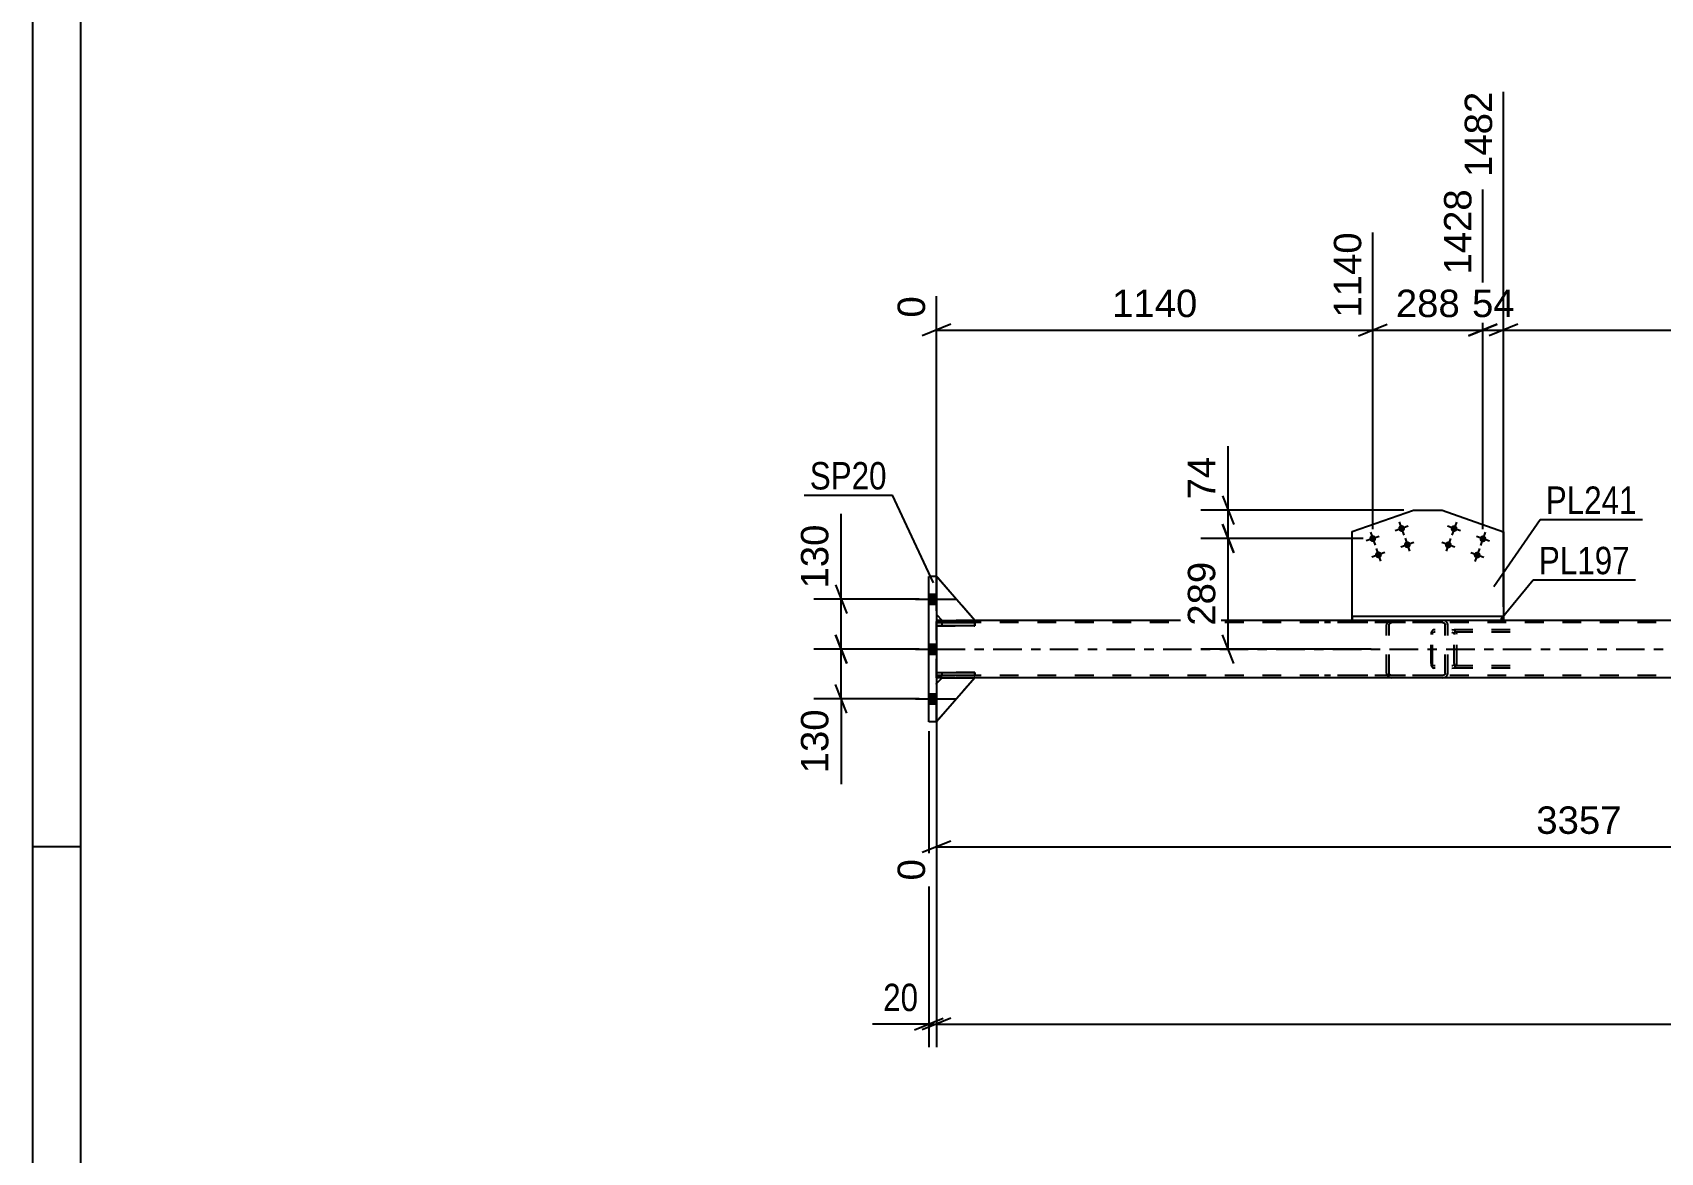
# Model space of a CAD drawing. Header units: millimetres. Extents: x -65 to 776, y -395 to 199.
# Drawn here: x -64.7 to 105.4, y -277.5 to -160.4 of the extents above; entities that cross this region are included whole.
import ezdxf

# ---------------------------------------------------------------- set-up
doc = ezdxf.new("R2010")
doc.units = ezdxf.units.MM
doc.linetypes.add('DXK_LINE_DOT2', pattern=[3.9198, 1.9599, -1.9599])
doc.linetypes.add('DXK_LINE_DOT3', pattern=[5.9187, 2.979, -0.9799, 0.9799, -0.9799])
doc.styles.add('Arial', font='ARIAL.TTF', dxfattribs={"height": 0.2})
doc.styles.add('Arial Narrow', font='ARIALN.TTF', dxfattribs={"height": 0.2})

# ---------------------------------------------------------------- blocks, each defined once
blk = doc.blocks.new('Unknown-318465366-1115')
at = {"color": 5, "linetype": 'Continuous'}
for p, q in [((-64.72, 199.44), (-64.72, -394.56)), ((-59.72, 194.44), (-59.72, -389.56)), ((-59.72, -245.56), (-64.72, -245.56))]:
    blk.add_line(p, q, dxfattribs=at)
blk = doc.blocks.new('Part-318465366-8160 - 8017')
at = {"color": 2, "linetype": 'Continuous'}
for p, q in [((33.77, -221.87), (29.77, -217.27)), ((29.77, -221.27), (30.37, -221.87)), ((30.37, -221.87), (33.77, -221.87))]:
    blk.add_line(p, q, dxfattribs=at)
at = {"color": 7, "linetype": 'DXK_LINE_DOT2'}
blk.add_line((29.77, -217.27), (29.77, -221.27), dxfattribs=at)
blk = doc.blocks.new('Part-318465366-8105 - 8017')
at = {"color": 2, "linetype": 'Continuous'}
for p, q in [((73.2, -212.6), (79.62, -210.35)), ((79.62, -210.35), (82.62, -210.35)), ((82.62, -210.35), (89.04, -212.63)), ((73.2, -221.47), (73.2, -212.6)), ((89.04, -212.63), (89.04, -221.47))]:
    blk.add_line(p, q, dxfattribs=at)
at = {"color": 7, "linetype": 'DXK_LINE_DOT2'}
blk.add_line((89.04, -221.47), (73.2, -221.47), dxfattribs=at)
blk = doc.blocks.new('Bolt-318465366-8139 - 8017')
at = {"linetype": 'Continuous'}
for points in [[(29.77, -220.19), (29.77, -219.15), (28.97, -219.15), (28.97, -220.19)], [(29.77, -220.19), (29.77, -219.15), (28.97, -219.15), (28.97, -220.19)], [(29.77, -220.19), (29.77, -219.15), (28.97, -219.15), (28.97, -220.19)], [(29.77, -225.39), (29.77, -224.35), (28.97, -224.35), (28.97, -225.39)], [(29.77, -225.39), (29.77, -224.35), (28.97, -224.35), (28.97, -225.39)], [(29.77, -230.59), (29.77, -229.55), (28.97, -229.55), (28.97, -230.59)], [(29.77, -230.59), (29.77, -229.55), (28.97, -229.55), (28.97, -230.59)], [(29.77, -230.59), (29.77, -229.55), (28.97, -229.55), (28.97, -230.59)]]:
    blk.add_hatch(color=1, dxfattribs=at).paths.add_polyline_path(points)
at = {"color": 1, "linetype": 'Continuous'}
for p, q in [((28.97, -219.15), (29.77, -219.15)), ((28.97, -219.15), (29.77, -219.15)), ((28.97, -219.15), (29.77, -219.15)), ((27.57, -219.67), (31.77, -219.67)), ((27.57, -219.67), (31.77, -219.67)), ((27.57, -219.67), (31.77, -219.67)), ((28.97, -220.19), (29.77, -220.19)), ((28.97, -220.19), (29.77, -220.19)), ((28.97, -220.19), (29.77, -220.19)), ((28.97, -224.35), (29.77, -224.35)), ((28.97, -224.35), (29.77, -224.35)), ((27.57, -224.87), (31.77, -224.87)), ((27.57, -224.87), (31.77, -224.87)), ((28.97, -225.39), (29.77, -225.39)), ((28.97, -225.39), (29.77, -225.39)), ((28.97, -229.55), (29.77, -229.55)), ((28.97, -229.55), (29.77, -229.55)), ((28.97, -229.55), (29.77, -229.55)), ((27.57, -230.07), (31.77, -230.07)), ((27.57, -230.07), (31.77, -230.07)), ((27.57, -230.07), (31.77, -230.07)), ((28.97, -230.59), (29.77, -230.59)), ((28.97, -230.59), (29.77, -230.59)), ((28.97, -230.59), (29.77, -230.59))]:
    blk.add_line(p, q, dxfattribs=at)
blk = doc.blocks.new('Part-318465366-8145 - 8017')
at = {"color": 7, "linetype": 'DXK_LINE_DOT2'}
for p, q in [((82.69, -221.87), (70.33, -221.87)), ((82.69, -222.11), (70.33, -222.11)), ((76.85, -222.16), (76.81, -222.35)), ((76.81, -227.39), (76.81, -222.35)), ((77.07, -222.35), (77.09, -222.26)), ((77.07, -227.39), (77.07, -222.35)), ((77.09, -222.26), (77.14, -222.18)), ((77.32, -221.87), (77.13, -221.9)), ((77.14, -222.18), (77.23, -222.13)), ((77.23, -222.13), (77.32, -222.11)), ((82.88, -221.9), (82.69, -221.87)), ((82.69, -222.11), (82.78, -222.13)), ((82.78, -222.13), (82.87, -222.18)), ((82.87, -222.18), (82.92, -222.26)), ((82.92, -222.26), (82.94, -222.35)), ((82.94, -227.39), (82.94, -222.35)), ((83.2, -222.35), (83.16, -222.16)), ((83.2, -227.39), (83.2, -222.35)), ((82.69, -227.63), (70.33, -227.63)), ((82.69, -227.87), (70.33, -227.87)), ((76.81, -227.39), (76.85, -227.57)), ((77.09, -227.48), (77.07, -227.39)), ((77.14, -227.56), (77.09, -227.48)), ((77.13, -227.83), (77.32, -227.87)), ((77.23, -227.61), (77.14, -227.56)), ((77.32, -227.63), (77.23, -227.61)), ((82.78, -227.61), (82.69, -227.63)), ((82.69, -227.87), (82.88, -227.83)), ((82.87, -227.56), (82.78, -227.61)), ((82.92, -227.48), (82.87, -227.56)), ((82.94, -227.39), (82.92, -227.48)), ((83.16, -227.57), (83.2, -227.39))]:
    blk.add_line(p, q, dxfattribs=at)
for centre, start, end in [((77.3, -222.37), 110.7583, 155.68), ((82.71, -222.37), 24.32, 69.2417), ((77.3, -227.37), 204.32, 249.2417), ((82.71, -227.37), 290.7583, 335.68)]:
    blk.add_arc(centre, 0.496, start, end, dxfattribs=at)
blk = doc.blocks.new('Bolt-318465366-8087 - 8017')
at = {"linetype": 'Continuous'}
for points in [[(84.2, -212.4, -1), (83.52, -212.16, -1)], [(83.6, -214.1, -1), (82.92, -213.86, -1)], [(87.22, -213.47, -1), (86.54, -213.23, -1)], [(86.62, -215.17, -1), (85.94, -214.93, -1)]]:
    blk.add_hatch(color=1, dxfattribs=at).paths.add_polyline_path(points)
at = {"color": 1, "linetype": 'Continuous'}
for p, q in [((84.54, -212.52), (83.19, -212.04)), ((84.1, -211.6), (83.62, -212.96)), ((87.12, -212.67), (86.64, -214.03)), ((83.94, -214.22), (82.58, -213.74)), ((83.5, -213.3), (83.02, -214.65)), ((86.52, -214.37), (86.04, -215.72)), ((87.56, -213.59), (86.2, -213.11)), ((86.96, -215.29), (85.6, -214.81))]:
    blk.add_line(p, q, dxfattribs=at)
blk = doc.blocks.new('Part-318465366-8136 - 8017')
at = {"color": 2, "linetype": 'Continuous'}
for p, q in [((89.04, -221.47), (73.2, -221.47)), ((73.2, -221.87), (73.2, -221.47)), ((89.04, -221.87), (73.2, -221.87)), ((89.04, -221.47), (89.04, -221.87)), ((89.04, -221.47), (89.04, -221.47)), ((89.04, -221.87), (89.04, -221.87))]:
    blk.add_line(p, q, dxfattribs=at)
at = {"color": 7, "linetype": 'DXK_LINE_DOT2'}
for p, q in [((73.2, -221.47), (73.2, -221.87)), ((89.04, -221.87), (89.04, -221.47))]:
    blk.add_line(p, q, dxfattribs=at)
blk = doc.blocks.new('Part-318465366-8146 - 8017')
at = {"color": 2, "linetype": 'Continuous'}
for p, q in [((30.37, -221.87), (29.77, -221.87)), ((73.2, -221.87), (33.77, -221.87)), ((154.93, -221.87), (89.04, -221.87)), ((30.37, -227.87), (29.77, -227.87)), ((163.24, -227.87), (33.77, -227.87))]:
    blk.add_line(p, q, dxfattribs=at)
at = {"color": 7, "linetype": 'DXK_LINE_DOT2'}
for p, q in [((29.77, -227.87), (29.77, -221.87)), ((29.77, -221.87), (29.77, -227.73)), ((692.96, -222.11), (29.77, -222.11)), ((33.77, -221.87), (30.37, -221.87)), ((89.04, -221.87), (73.2, -221.87)), ((692.96, -227.63), (29.77, -227.63)), ((29.77, -227.83), (29.77, -227.73)), ((29.77, -227.87), (29.77, -227.83)), ((33.77, -227.87), (30.37, -227.87))]:
    blk.add_line(p, q, dxfattribs=at)
at = {"color": 7, "linetype": 'DXK_LINE_DOT3'}
blk.add_line((29.77, -224.87), (692.96, -224.87), dxfattribs=at)
blk = doc.blocks.new('Bolt-318465366-8178 - 8017')
at = {"linetype": 'Continuous'}
for points in [[(78.72, -212.15, -1), (78.04, -212.39, -1)], [(75.7, -213.21, -1), (75.02, -213.44, -1)], [(79.32, -213.85, -1), (78.64, -214.09, -1)], [(76.3, -214.91, -1), (75.62, -215.14, -1)]]:
    blk.add_hatch(color=1, dxfattribs=at).paths.add_polyline_path(points)
at = {"color": 1, "linetype": 'Continuous'}
for p, q in [((75.12, -212.65), (75.6, -214.01)), ((79.06, -212.03), (77.7, -212.51)), ((78.14, -211.59), (78.62, -212.95)), ((76.04, -213.09), (74.68, -213.56)), ((75.72, -214.35), (76.19, -215.7)), ((79.66, -213.73), (78.3, -214.21)), ((78.74, -213.29), (79.21, -214.65)), ((76.63, -214.79), (75.28, -215.26))]:
    blk.add_line(p, q, dxfattribs=at)
blk = doc.blocks.new('Part-318465366-8200 - 8017')
at = {"color": 7, "linetype": 'DXK_LINE_DOT2'}
for p, q in [((33.77, -221.87), (29.77, -217.27)), ((29.77, -217.27), (29.77, -221.27)), ((29.77, -221.27), (30.37, -221.87)), ((30.37, -221.87), (33.77, -221.87))]:
    blk.add_line(p, q, dxfattribs=at)
blk = doc.blocks.new('Part-318465366-8202 - 8017')
at = {"color": 7, "linetype": 'DXK_LINE_DOT2'}
for p, q in [((29.77, -228.47), (30.37, -227.87)), ((33.77, -227.87), (29.77, -232.47)), ((30.37, -227.87), (33.77, -227.87)), ((29.77, -232.47), (29.77, -228.47))]:
    blk.add_line(p, q, dxfattribs=at)
blk = doc.blocks.new('Part-318465366-8216 - 8017')
at = {"color": 2, "linetype": 'Continuous'}
for p, q in [((29.77, -222.11), (33.77, -222.11)), ((29.77, -222.11), (29.77, -222.43)), ((33.77, -222.43), (29.77, -222.43)), ((33.77, -222.11), (33.77, -222.43))]:
    blk.add_line(p, q, dxfattribs=at)
at = {"color": 7, "linetype": 'DXK_LINE_DOT2'}
for p, q in [((29.77, -222.43), (29.77, -222.11)), ((30.37, -222.43), (30.37, -222.11))]:
    blk.add_line(p, q, dxfattribs=at)
blk = doc.blocks.new('Part-318465366-8241 - 8017')
at = {"color": 2, "linetype": 'Continuous'}
for p, q in [((29.77, -227.31), (33.77, -227.31)), ((29.77, -227.31), (29.77, -227.63)), ((33.77, -227.63), (29.77, -227.63)), ((33.77, -227.31), (33.77, -227.63))]:
    blk.add_line(p, q, dxfattribs=at)
at = {"color": 7, "linetype": 'DXK_LINE_DOT2'}
for p, q in [((29.77, -227.63), (29.77, -227.31)), ((30.37, -227.63), (30.37, -227.31))]:
    blk.add_line(p, q, dxfattribs=at)
blk = doc.blocks.new('Part-318465366-8267 - 8017')
at = {"color": 7, "linetype": 'DXK_LINE_DOT2'}
for p, q in [((33.77, -222.11), (29.77, -222.11)), ((29.77, -222.11), (29.77, -222.43)), ((29.77, -222.43), (29.77, -222.11)), ((29.77, -222.43), (33.77, -222.43)), ((30.37, -222.43), (30.37, -222.11)), ((33.77, -222.43), (33.77, -222.11))]:
    blk.add_line(p, q, dxfattribs=at)
blk = doc.blocks.new('Part-318465366-8280 - 8017')
at = {"color": 2, "linetype": 'Continuous'}
for p, q in [((28.97, -217.27), (28.97, -217.27)), ((29.77, -217.27), (28.97, -217.27)), ((28.97, -232.47), (28.97, -217.27)), ((29.77, -217.27), (29.77, -217.27)), ((29.77, -217.27), (29.77, -232.47)), ((28.97, -232.47), (28.97, -232.47)), ((29.77, -232.47), (28.97, -232.47)), ((29.77, -232.47), (29.77, -232.47))]:
    blk.add_line(p, q, dxfattribs=at)
at = {"color": 7, "linetype": 'DXK_LINE_DOT2'}
for p, q in [((28.97, -232.47), (28.97, -217.27)), ((29.77, -217.27), (29.77, -232.47))]:
    blk.add_line(p, q, dxfattribs=at)
blk = doc.blocks.new('Part-318465366-8281 - 8017')
at = {"color": 7, "linetype": 'DXK_LINE_DOT2'}
for p, q in [((81.73, -222.87), (81.63, -222.9)), ((89.74, -222.87), (81.73, -222.87)), ((83.2, -223.11), (83.2, -222.87)), ((83.84, -222.9), (83.64, -222.87)), ((81.48, -223.16), (81.46, -223.35)), ((81.46, -226.39), (81.46, -223.35)), ((81.54, -223.01), (81.48, -223.16)), ((81.63, -222.9), (81.54, -223.01)), ((81.6, -223.35), (81.61, -223.26)), ((81.6, -226.39), (81.6, -223.35)), ((81.61, -223.26), (81.64, -223.18)), ((81.64, -223.18), (81.68, -223.13)), ((81.68, -223.13), (81.73, -223.11)), ((89.74, -223.11), (81.73, -223.11)), ((83.64, -223.11), (83.74, -223.13)), ((83.74, -223.13), (83.82, -223.18)), ((83.82, -223.18), (83.88, -223.26)), ((83.88, -223.26), (83.89, -223.35)), ((83.89, -226.39), (83.89, -223.35)), ((84.15, -223.35), (84.11, -223.16)), ((84.15, -226.39), (84.15, -223.35)), ((81.46, -226.39), (81.48, -226.57)), ((81.48, -226.57), (81.54, -226.73)), ((81.54, -226.73), (81.63, -226.83)), ((81.61, -226.48), (81.6, -226.39)), ((81.64, -226.56), (81.61, -226.48)), ((81.63, -226.83), (81.73, -226.87)), ((81.68, -226.61), (81.64, -226.56)), ((81.73, -226.63), (81.68, -226.61)), ((89.74, -226.63), (81.73, -226.63)), ((89.74, -226.87), (81.73, -226.87)), ((83.2, -226.87), (83.2, -226.63)), ((83.74, -226.61), (83.64, -226.63)), ((83.64, -226.87), (83.84, -226.83)), ((83.82, -226.56), (83.74, -226.61)), ((83.88, -226.48), (83.82, -226.56)), ((83.89, -226.39), (83.88, -226.48)), ((84.11, -226.57), (84.15, -226.39))]:
    blk.add_line(p, q, dxfattribs=at)
for centre, start, end in [((83.66, -223.36), 23.8951, 68.8487), ((83.66, -226.37), 291.1513, 336.1049)]:
    blk.add_arc(centre, 0.492, start, end, dxfattribs=at)
blk = doc.blocks.new('Part-318465366-8288 - 8017')
at = {"color": 2, "linetype": 'Continuous'}
for p, q in [((29.77, -228.47), (30.37, -227.87)), ((33.77, -227.87), (29.77, -232.47)), ((30.37, -227.87), (33.77, -227.87))]:
    blk.add_line(p, q, dxfattribs=at)
at = {"color": 7, "linetype": 'DXK_LINE_DOT2'}
blk.add_line((29.77, -232.47), (29.77, -228.47), dxfattribs=at)
blk = doc.blocks.new('Part-318465366-8350 - 8017')
at = {"color": 7, "linetype": 'DXK_LINE_DOT2'}
for p, q in [((33.77, -227.31), (29.77, -227.31)), ((29.77, -227.31), (29.77, -227.63)), ((29.77, -227.63), (29.77, -227.31)), ((29.77, -227.63), (33.77, -227.63)), ((30.37, -227.63), (30.37, -227.31)), ((33.77, -227.63), (33.77, -227.31))]:
    blk.add_line(p, q, dxfattribs=at)
blk = doc.blocks.new('StraightDimension-318465366-14234 - 8017')
at = {"color": 7, "linetype": 'Continuous'}
for p, q in [((29.77, -233.47), (29.77, -266.47)), ((31.27, -263.47), (28.27, -264.67)), ((29.77, -264.07), (705.06, -264.07))]:
    blk.add_line(p, q, dxfattribs=at)
blk = doc.blocks.new('StraightDimension-318465366-14235 - 8017')
at = {"color": 7, "linetype": 'Continuous'}
for p, q in [((28.97, -233.47), (28.97, -266.47)), ((29.77, -233.47), (29.77, -266.47)), ((27.47, -264.67), (30.47, -263.47)), ((31.27, -263.47), (28.27, -264.67)), ((28.97, -264.07), (29.77, -264.07))]:
    blk.add_line(p, q, dxfattribs=at)
at = {"color": 0}
blk.add_wipeout([(28.44, -263.32), (28.44, -259.12), (23.59, -259.12), (23.59, -263.32)], dxfattribs=at)
at = {"color": 7, "linetype": 'Continuous'}
blk.add_line((28.97, -264.07), (23.06, -264.07), dxfattribs=at)
blk.add_line((28.97, -264.07), (23.06, -264.07), dxfattribs=at)
at = {"color": 3, "style": 'Arial Narrow'}
blk.add_text('20', height=2.863, dxfattribs=at).set_placement((24.19, -262.72))
blk = doc.blocks.new('StraightDimension-318465366-8613 - 8017')
at = {"color": 7, "linetype": 'Continuous'}
for p, q in [((29.77, -228.87), (29.77, -249.06)), ((164.04, -229.27), (164.04, -255.73)), ((31.27, -244.94), (28.27, -246.14)), ((162.54, -246.14), (165.54, -244.94)), ((29.77, -245.54), (164.04, -245.54))]:
    blk.add_line(p, q, dxfattribs=at)
at = {"color": 0}
blk.add_wipeout([(101.95, -244.79), (101.95, -240.59), (91.86, -240.59), (91.86, -244.79)], dxfattribs=at)
at = {"color": 0, "linetype": 'Continuous'}
for points in [[(29.17, -246.24), (24.97, -246.24), (24.97, -249.66), (29.17, -249.66)], [(163.44, -246.24), (159.24, -246.24), (159.24, -256.33), (163.44, -256.33)]]:
    blk.add_wipeout(points, dxfattribs=at)
at = {"color": 3, "style": 'Arial'}
blk.add_text('3357', height=2.865, dxfattribs=at).set_placement((92.46, -244.19))
at = {"color": 3, "linetype": 'Continuous', "style": 'Arial'}
for s, height, p in [('0', 2.87, (28.57, -249.06)), ('3357', 2.865, (162.84, -255.73))]:
    blk.add_text(s, height=height, rotation=90.0002, dxfattribs=at).set_placement(p)
blk = doc.blocks.new('StraightDimension-318465366-8394 - 8017')
at = {"color": 7, "linetype": 'Continuous'}
for p, q in [((75.36, -212.33), (75.36, -181.32)), ((29.77, -220.87), (29.77, -187.99)), ((31.27, -190.92), (28.27, -192.12)), ((29.77, -191.52), (75.36, -191.52)), ((73.86, -192.12), (76.86, -190.92))]:
    blk.add_line(p, q, dxfattribs=at)
at = {"color": 0, "linetype": 'Continuous'}
for points in [[(74.76, -180.72), (70.56, -180.72), (70.56, -190.82), (74.76, -190.82)], [(29.17, -187.39), (24.97, -187.39), (24.97, -190.82), (29.17, -190.82)]]:
    blk.add_wipeout(points, dxfattribs=at)
at = {"color": 0}
blk.add_wipeout([(57.61, -190.77), (57.61, -186.57), (47.52, -186.57), (47.52, -190.77)], dxfattribs=at)
at = {"color": 3, "linetype": 'Continuous', "style": 'Arial'}
for s, height, p in [('1140', 2.865, (74.16, -190.22)), ('0', 2.87, (28.57, -190.22))]:
    blk.add_text(s, height=height, rotation=90.0002, dxfattribs=at).set_placement(p)
at = {"color": 3, "style": 'Arial'}
blk.add_text('1140', height=2.865, dxfattribs=at).set_placement((48.12, -190.17))
blk = doc.blocks.new('StraightDimension-318465366-8402 - 8017')
at = {"color": 7, "linetype": 'Continuous'}
for p, q in [((86.88, -212.35), (86.88, -176.82)), ((75.36, -212.33), (75.36, -181.32)), ((73.86, -192.12), (76.86, -190.92)), ((75.36, -191.52), (86.88, -191.52)), ((88.38, -190.92), (85.38, -192.12))]:
    blk.add_line(p, q, dxfattribs=at)
at = {"color": 0}
blk.add_wipeout([(85.06, -190.77), (85.06, -186.57), (77.18, -186.57), (77.18, -190.77)], dxfattribs=at)
at = {"color": 3, "style": 'Arial'}
blk.add_text('288', height=2.865, dxfattribs=at).set_placement((77.78, -190.17))
at = {"color": 0, "linetype": 'Continuous'}
blk.add_wipeout([(86.28, -176.22), (82.08, -176.22), (82.08, -186.32), (86.28, -186.32)], dxfattribs=at)
at = {"color": 3, "linetype": 'Continuous', "style": 'Arial'}
blk.add_text('1428', height=2.865, rotation=90.0002, dxfattribs=at).set_placement((85.68, -185.72))
blk = doc.blocks.new('StraightDimension-318465366-8411 - 8017')
at = {"color": 7, "linetype": 'Continuous'}
for p, q in [((89.04, -220.47), (89.04, -166.62)), ((86.88, -212.35), (86.88, -176.82)), ((85.38, -192.12), (88.38, -190.92)), ((86.88, -191.52), (89.04, -191.52)), ((90.54, -190.92), (87.54, -192.12))]:
    blk.add_line(p, q, dxfattribs=at)
at = {"color": 0, "linetype": 'Continuous'}
blk.add_wipeout([(88.44, -166.02), (84.24, -166.02), (84.24, -176.12), (88.44, -176.12)], dxfattribs=at)
at = {"color": 0}
blk.add_wipeout([(90.79, -190.77), (90.79, -186.57), (85.14, -186.57), (85.14, -190.77)], dxfattribs=at)
at = {"color": 3, "linetype": 'Continuous', "style": 'Arial'}
blk.add_text('1482', height=2.865, rotation=90.0002, dxfattribs=at).set_placement((87.84, -175.52))
at = {"color": 3, "style": 'Arial'}
blk.add_text('54', height=2.865, dxfattribs=at).set_placement((85.74, -190.17))
blk = doc.blocks.new('StraightDimension-318465366-8418 - 8017')
at = {"color": 7, "linetype": 'Continuous'}
for p, q in [((89.04, -220.47), (89.04, -166.62)), ((157.09, -202.89), (157.09, -181.32)), ((90.54, -190.92), (87.54, -192.12)), ((89.04, -191.52), (157.09, -191.52)), ((155.59, -192.12), (158.59, -190.92))]:
    blk.add_line(p, q, dxfattribs=at)
at = {"color": 0, "linetype": 'Continuous'}
blk.add_wipeout([(156.49, -180.72), (152.29, -180.72), (152.29, -190.82), (156.49, -190.82)], dxfattribs=at)
at = {"color": 0}
blk.add_wipeout([(128.12, -190.77), (128.12, -186.57), (118.02, -186.57), (118.02, -190.77)], dxfattribs=at)
at = {"color": 3, "linetype": 'Continuous', "style": 'Arial'}
blk.add_text('3183', height=2.865, rotation=90.0002, dxfattribs=at).set_placement((155.89, -190.22))
at = {"color": 3, "style": 'Arial'}
blk.add_text('1701', height=2.865, dxfattribs=at).set_placement((118.62, -190.17))
blk = doc.blocks.new('StraightDimension-318465366-8652 - 8017')
at = {"color": 7, "linetype": 'Continuous'}
for p, q in [((19.21, -218.17), (20.41, -221.17)), ((27.97, -219.67), (16.96, -219.67)), ((19.81, -224.87), (19.81, -219.67)), ((20.41, -226.37), (19.21, -223.37)), ((27.97, -224.87), (16.96, -224.87))]:
    blk.add_line(p, q, dxfattribs=at)
at = {"color": 0}
blk.add_wipeout([(19.06, -211.27), (14.86, -211.27), (14.86, -219.14), (19.06, -219.14)], dxfattribs=at)
at = {"color": 7, "linetype": 'Continuous'}
blk.add_line((19.81, -219.67), (19.81, -210.75), dxfattribs=at)
blk.add_line((19.81, -219.67), (19.81, -210.75), dxfattribs=at)
at = {"color": 3, "style": 'Arial'}
blk.add_text('130', height=2.865, rotation=90.0002, dxfattribs=at).set_placement((18.46, -218.54))
blk = doc.blocks.new('StraightDimension-318465366-8660 - 8017')
at = {"color": 7, "linetype": 'Continuous'}
for p, q in [((19.21, -223.37), (20.41, -226.37)), ((27.97, -224.87), (16.96, -224.87)), ((19.81, -230.07), (19.81, -224.87)), ((20.41, -231.57), (19.21, -228.57)), ((27.97, -230.07), (16.96, -230.07))]:
    blk.add_line(p, q, dxfattribs=at)
at = {"color": 0}
blk.add_wipeout([(19.06, -230.59), (14.86, -230.59), (14.86, -238.46), (19.06, -238.46)], dxfattribs=at)
at = {"color": 7, "linetype": 'Continuous'}
blk.add_line((19.81, -230.07), (19.81, -238.99), dxfattribs=at)
blk.add_line((19.81, -230.07), (19.81, -238.99), dxfattribs=at)
at = {"color": 3, "style": 'Arial'}
blk.add_text('130', height=2.865, rotation=90.0002, dxfattribs=at).set_placement((18.46, -237.86))
blk = doc.blocks.new('StraightDimension-318465366-8885 - 8017')
at = {"color": 7, "linetype": 'Continuous'}
for p, q in [((59.65, -211.83), (60.85, -214.83)), ((74.36, -213.33), (57.4, -213.33)), ((60.25, -224.87), (60.25, -213.33)), ((60.85, -226.37), (59.65, -223.37)), ((75.19, -224.87), (57.4, -224.87))]:
    blk.add_line(p, q, dxfattribs=at)
at = {"color": 0}
blk.add_wipeout([(59.5, -215.16), (55.3, -215.16), (55.3, -223.03), (59.5, -223.03)], dxfattribs=at)
at = {"color": 3, "style": 'Arial'}
blk.add_text('289', height=2.865, rotation=90.0002, dxfattribs=at).set_placement((58.9, -222.43))
blk = doc.blocks.new('StraightDimension-318465366-8901 - 8017')
at = {"color": 7, "linetype": 'Continuous'}
for p, q in [((59.65, -208.85), (60.85, -211.85)), ((78.62, -210.35), (57.4, -210.35)), ((60.25, -213.33), (60.25, -210.35)), ((60.85, -214.83), (59.65, -211.83)), ((74.36, -213.33), (57.4, -213.33))]:
    blk.add_line(p, q, dxfattribs=at)
at = {"color": 0}
blk.add_wipeout([(59.5, -204.18), (55.3, -204.18), (55.3, -209.83), (59.5, -209.83)], dxfattribs=at)
at = {"color": 7, "linetype": 'Continuous'}
blk.add_line((60.25, -210.35), (60.25, -203.66), dxfattribs=at)
blk.add_line((60.25, -210.35), (60.25, -203.66), dxfattribs=at)
at = {"color": 3, "style": 'Arial'}
blk.add_text('74', height=2.865, rotation=90.0002, dxfattribs=at).set_placement((58.9, -209.23))
blk = doc.blocks.new('Mark-318465366-8132 - 8017')
at = {"color": 0}
blk.add_wipeout([(102.23, -217.05), (102.23, -214.05), (92.73, -214.05), (92.73, -217.05)], dxfattribs=at)
blk.add_wipeout([(102.23, -217.05), (102.23, -214.05), (92.73, -214.05), (92.73, -217.05)], dxfattribs=at)
at = {"color": 30, "linetype": 'Continuous'}
for p, q in [((88.74, -221.73), (92.13, -217.65)), ((92.13, -217.65), (102.83, -217.65))]:
    blk.add_line(p, q, dxfattribs=at)
at = {"color": 3, "style": 'Arial Narrow'}
blk.add_text('PL197', height=2.863, dxfattribs=at).set_placement((92.73, -217.05))
blk = doc.blocks.new('Mark-318465366-8101 - 8017')
at = {"color": 0}
blk.add_wipeout([(102.95, -210.74), (102.95, -207.74), (93.45, -207.74), (93.45, -210.74)], dxfattribs=at)
blk.add_wipeout([(102.95, -210.74), (102.95, -207.74), (93.45, -207.74), (93.45, -210.74)], dxfattribs=at)
at = {"color": 30, "linetype": 'Continuous'}
for p, q in [((88.01, -218.34), (92.85, -211.34)), ((92.85, -211.34), (103.55, -211.34))]:
    blk.add_line(p, q, dxfattribs=at)
at = {"color": 3, "style": 'Arial Narrow'}
blk.add_text('PL241', height=2.863, dxfattribs=at).set_placement((93.45, -210.74))
blk = doc.blocks.new('Mark-318465366-8276 - 8017')
at = {"color": 0}
blk.add_wipeout([(24.56, -208.19), (24.56, -205.19), (16.52, -205.19), (16.52, -208.19)], dxfattribs=at)
blk.add_wipeout([(24.56, -208.19), (24.56, -205.19), (16.52, -205.19), (16.52, -208.19)], dxfattribs=at)
at = {"color": 30, "linetype": 'Continuous'}
for p in [(15.92, -208.79), (29.45, -217.94)]:
    blk.add_line(p, (25.16, -208.79), dxfattribs=at)
at = {"color": 3, "style": 'Arial Narrow'}
blk.add_text('SP20', height=2.863, dxfattribs=at).set_placement((16.52, -208.19))

msp = doc.modelspace()

# ---------------------------------------------------------------- block references
for name in ['Unknown-318465366-1115', 'Part-318465366-8105 - 8017', 'Bolt-318465366-8178 - 8017', 'Bolt-318465366-8087 - 8017', 'Part-318465366-8280 - 8017', 'Part-318465366-8160 - 8017', 'Part-318465366-8200 - 8017', 'Bolt-318465366-8139 - 8017', 'Part-318465366-8146 - 8017', 'Part-318465366-8216 - 8017', 'Part-318465366-8267 - 8017', 'Part-318465366-8145 - 8017', 'Part-318465366-8136 - 8017', 'Part-318465366-8281 - 8017', 'Part-318465366-8241 - 8017', 'Part-318465366-8350 - 8017', 'Part-318465366-8202 - 8017', 'Part-318465366-8288 - 8017']:
    msp.add_blockref(name, (0, 0))

# ---------------------------------------------------------------- next in the draw order: block references
for name in ['StraightDimension-318465366-8394 - 8017', 'StraightDimension-318465366-14234 - 8017']:
    msp.add_blockref(name, (0, 0))

# ---------------------------------------------------------------- next in the draw order: block references
for name in ['StraightDimension-318465366-8402 - 8017', 'StraightDimension-318465366-8652 - 8017', 'StraightDimension-318465366-14235 - 8017']:
    msp.add_blockref(name, (0, 0))

# ---------------------------------------------------------------- next in the draw order: block references
for name in ['StraightDimension-318465366-8411 - 8017', 'Mark-318465366-8276 - 8017', 'StraightDimension-318465366-8885 - 8017', 'StraightDimension-318465366-8613 - 8017']:
    msp.add_blockref(name, (0, 0))

# ---------------------------------------------------------------- next in the draw order: block references
for name in ['StraightDimension-318465366-8418 - 8017', 'StraightDimension-318465366-8901 - 8017', 'StraightDimension-318465366-8660 - 8017']:
    msp.add_blockref(name, (0, 0))

# ---------------------------------------------------------------- next in the draw order: block references
msp.add_blockref('Mark-318465366-8132 - 8017', (0, 0))

# ---------------------------------------------------------------- next in the draw order: block references
msp.add_blockref('Mark-318465366-8101 - 8017', (0, 0))

doc.saveas('drawing.dxf')
